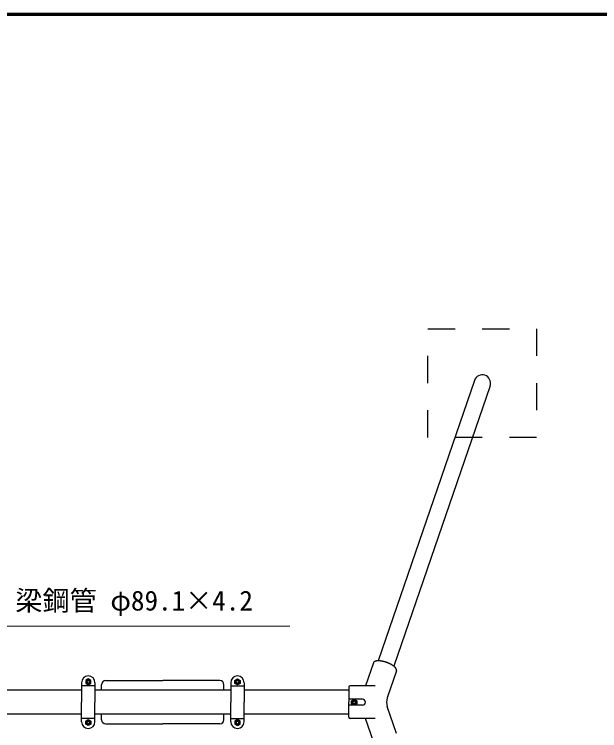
# Model space of a CAD drawing. Units: millimetres at full size, sheet at 1:40; details may follow other scales. Extents: x 600 to 16200, y 600 to 11280.
# Drawn here: x 4042 to 6196, y 8643 to 11280 of the extents above; entities that cross this region are included whole.
import ezdxf
from ezdxf.enums import TextEntityAlignment as Align

# ---------------------------------------------------------------- set-up
doc = ezdxf.new("R2010")
doc.units = ezdxf.units.MM
doc.header["$LTSCALE"] = 40
doc.linetypes.add('USER2', pattern=[5, 2.5, -2.5])
for name, color, linetype, lineweight in [('D-STR-HTXT\u3000旗上げ', 7, 'Continuous', 13), ('D-STR\u3000構造物外形線', 1, 'Continuous', 25), ('D-TTL', 7, 'Continuous', 70)]:
    doc.layers.add(name, color=color, linetype=linetype, lineweight=lineweight)
doc.styles.add('ＭＳ ゴシック', font='')
doc.styles.get('ＭＳ ゴシック').set_extended_font_data('MS Gothic')

msp = doc.modelspace()

# ---------------------------------------------------------------- linework, layer by layer
at = {"layer": 'D-STR-HTXT\u3000旗上げ'}
msp.add_lwpolyline([(3665.4, 8854.51), (3949.12, 9027.08), (5055.96, 9027.08)], dxfattribs=at)
at = {"layer": 'D-STR\u3000構造物外形線', "linetype": 'USER2'}
for p, q in [((5564.07, 10122.6), (5964.07, 10122.6)), ((5564.07, 9722.6), (5564.07, 10122.6)), ((5964.07, 10122.6), (5964.07, 9722.6)), ((5964.07, 9722.6), (5564.07, 9722.6))]:
    msp.add_line(p, q, dxfattribs=at)
at = {"layer": 'D-STR\u3000構造物外形線'}
for p, q in [((5735.45, 9932.41), (5381.49, 8899.9)), ((5792.68, 9912.79), (5438.72, 8880.28)), ((5363.36, 8892.5), (5334.26, 8807.6)), ((5363.56, 8893.01), (5363.36, 8892.5)), ((5363.8, 8893.5), (5363.56, 8893.01)), ((5364.08, 8893.98), (5363.8, 8893.5)), ((5364.41, 8894.44), (5364.08, 8893.98)), ((5364.77, 8894.89), (5364.41, 8894.44)), ((5365.17, 8895.32), (5364.77, 8894.89)), ((5365.62, 8895.74), (5365.17, 8895.32)), ((5366.1, 8896.13), (5365.62, 8895.74)), ((5366.63, 8896.51), (5366.1, 8896.13)), ((5367.19, 8896.87), (5366.63, 8896.51)), ((5367.79, 8897.21), (5367.19, 8896.87)), ((5368.43, 8897.53), (5367.79, 8897.21)), ((5369.11, 8897.83), (5368.43, 8897.53)), ((5369.82, 8898.12), (5369.11, 8897.83)), ((5370.56, 8898.38), (5369.82, 8898.12)), ((5371.35, 8898.62), (5370.56, 8898.38)), ((5372.16, 8898.84), (5371.35, 8898.62)), ((5373.01, 8899.05), (5372.16, 8898.84)), ((5373.9, 8899.23), (5373.01, 8899.05)), ((5374.81, 8899.39), (5373.9, 8899.23)), ((5375.75, 8899.52), (5374.81, 8899.39)), ((5376.73, 8899.64), (5375.75, 8899.52)), ((5377.73, 8899.74), (5376.73, 8899.64)), ((5378.76, 8899.81), (5377.73, 8899.74)), ((5379.82, 8899.86), (5378.76, 8899.81)), ((5380.91, 8899.89), (5379.82, 8899.86)), ((5382.01, 8899.9), (5380.91, 8899.89)), ((5383.15, 8899.89), (5382.01, 8899.9)), ((5384.3, 8899.86), (5383.15, 8899.89)), ((5385.48, 8899.8), (5384.3, 8899.86)), ((5386.67, 8899.72), (5385.48, 8899.8)), ((5387.89, 8899.62), (5386.67, 8899.72)), ((5389.12, 8899.5), (5387.89, 8899.62)), ((5390.37, 8899.36), (5389.12, 8899.5)), ((5391.63, 8899.2), (5390.37, 8899.36)), ((5392.91, 8899.01), (5391.63, 8899.2)), ((5394.2, 8898.81), (5392.91, 8899.01)), ((5395.51, 8898.58), (5394.2, 8898.81)), ((5396.82, 8898.34), (5395.51, 8898.58)), ((5398.14, 8898.07), (5396.82, 8898.34)), ((5399.47, 8897.78), (5398.14, 8898.07)), ((5400.81, 8897.48), (5399.47, 8897.78)), ((5402.15, 8897.15), (5400.81, 8897.48)), ((5403.5, 8896.81), (5402.15, 8897.15)), ((5404.85, 8896.45), (5403.5, 8896.81)), ((5406.2, 8896.07), (5404.85, 8896.45)), ((5407.54, 8895.67), (5406.2, 8896.07)), ((5408.89, 8895.25), (5407.54, 8895.67)), ((5410.23, 8894.82), (5408.89, 8895.25)), ((5411.57, 8894.37), (5410.23, 8894.82)), ((5412.91, 8893.9), (5411.57, 8894.37)), ((5414.24, 8893.42), (5412.91, 8893.9)), ((5415.56, 8892.92), (5414.24, 8893.42)), ((5416.87, 8892.41), (5415.56, 8892.92)), ((5418.16, 8891.88), (5416.87, 8892.41)), ((5419.45, 8891.34), (5418.16, 8891.88)), ((5420.72, 8890.79), (5419.45, 8891.34)), ((5421.98, 8890.22), (5420.72, 8890.79)), ((5423.23, 8889.64), (5421.98, 8890.22)), ((5424.45, 8889.05), (5423.23, 8889.64)), ((5425.66, 8888.45), (5424.45, 8889.05)), ((5426.85, 8887.84), (5425.66, 8888.45)), ((5428.02, 8887.22), (5426.85, 8887.84)), ((5429.16, 8886.59), (5428.02, 8887.22)), ((5448.5, 8863.31), (5414.39, 8763.82)), ((5430.29, 8885.95), (5429.16, 8886.59)), ((5431.38, 8885.3), (5430.29, 8885.95)), ((5432.46, 8884.64), (5431.38, 8885.3)), ((5433.51, 8883.98), (5432.46, 8884.64)), ((5434.53, 8883.32), (5433.51, 8883.98)), ((5435.52, 8882.64), (5434.53, 8883.32)), ((5436.48, 8881.97), (5435.52, 8882.64)), ((5437.41, 8881.29), (5436.48, 8881.97)), ((5438.32, 8880.6), (5437.41, 8881.29)), ((5439.18, 8879.91), (5438.32, 8880.6)), ((5440.02, 8879.23), (5439.18, 8879.91)), ((5440.83, 8878.53), (5440.02, 8879.23)), ((5441.59, 8877.84), (5440.83, 8878.53)), ((5442.33, 8877.15), (5441.59, 8877.84)), ((5443.03, 8876.46), (5442.33, 8877.15)), ((5443.69, 8875.77), (5443.03, 8876.46)), ((5444.31, 8875.09), (5443.69, 8875.77)), ((5444.9, 8874.4), (5444.31, 8875.09)), ((5445.44, 8873.72), (5444.9, 8874.4)), ((5445.95, 8873.05), (5445.44, 8873.72)), ((5446.42, 8872.37), (5445.95, 8873.05)), ((5446.85, 8871.71), (5446.42, 8872.37)), ((5447.24, 8871.05), (5446.85, 8871.71)), ((5447.59, 8870.4), (5447.24, 8871.05)), ((5447.89, 8869.75), (5447.59, 8870.4)), ((5448.16, 8869.11), (5447.89, 8869.75)), ((5448.38, 8868.48), (5448.16, 8869.11)), ((5448.57, 8867.86), (5448.38, 8868.48)), ((5448.5, 8863.31), (5448.66, 8863.83)), ((5448.71, 8867.25), (5448.57, 8867.86)), ((5448.66, 8863.83), (5448.77, 8864.37)), ((5448.8, 8866.65), (5448.71, 8867.25)), ((5448.77, 8864.37), (5448.84, 8864.92)), ((5448.86, 8866.06), (5448.8, 8866.65)), ((5448.84, 8864.92), (5448.87, 8865.49)), ((5448.87, 8865.49), (5448.86, 8866.06)), ((4289.32, 8819.6), (4289.32, 8747.6)), ((4314.07, 8833.55), (4304.62, 8828.08)), ((4304.62, 8828.08), (4304.62, 8817.13)), ((4304.62, 8817.13), (4314.07, 8811.65)), ((4307.39, 8829.35), (4304.92, 8825.08)), ((4304.92, 8825.08), (4304.92, 8820.13)), ((4304.92, 8820.13), (4307.39, 8815.93)), ((4311.59, 8831.83), (4307.39, 8829.35)), ((4307.39, 8815.93), (4311.59, 8813.45)), ((4308.29, 8824.18), (4308.07, 8822.6)), ((4308.07, 8822.6), (4308.29, 8821.03)), ((4308.89, 8825.6), (4308.29, 8824.18)), ((4308.29, 8821.03), (4308.89, 8819.6)), ((4309.87, 8826.88), (4308.89, 8825.6)), ((4308.89, 8819.6), (4309.87, 8818.4)), ((4309.57, 8824.1), (4309.34, 8822.6)), ((4309.34, 8822.6), (4309.57, 8821.18)), ((4310.24, 8825.38), (4309.57, 8824.1)), ((4309.57, 8821.18), (4310.24, 8819.83)), ((4311.07, 8827.78), (4309.87, 8826.88)), ((4309.87, 8818.4), (4311.07, 8817.43)), ((4311.29, 8826.43), (4310.24, 8825.38)), ((4310.24, 8819.83), (4311.29, 8818.78)), ((4312.49, 8828.38), (4311.07, 8827.78)), ((4311.07, 8817.43), (4312.49, 8816.83)), ((4312.64, 8827.1), (4311.29, 8826.43)), ((4311.29, 8818.78), (4312.64, 8818.1)), ((4316.54, 8831.83), (4311.59, 8831.83)), ((4311.59, 8813.45), (4316.54, 8813.45)), ((4314.07, 8828.6), (4312.49, 8828.38)), ((4312.49, 8816.83), (4314.07, 8816.6)), ((4314.07, 8827.33), (4312.64, 8827.1)), ((4312.64, 8818.1), (4314.07, 8817.88)), ((4323.59, 8828.08), (4314.07, 8833.55)), ((4315.64, 8828.38), (4314.07, 8828.6)), ((4315.57, 8827.1), (4314.07, 8827.33)), ((4314.07, 8817.88), (4315.57, 8818.1)), ((4314.07, 8811.65), (4323.59, 8817.13)), ((4314.07, 8816.6), (4315.64, 8816.83)), ((4316.84, 8826.43), (4315.57, 8827.1)), ((4315.57, 8818.1), (4316.84, 8818.78)), ((4317.07, 8827.78), (4315.64, 8828.38)), ((4315.64, 8816.83), (4317.07, 8817.43)), ((4320.82, 8829.35), (4316.54, 8831.83)), ((4316.54, 8813.45), (4320.82, 8815.93)), ((4317.89, 8825.38), (4316.84, 8826.43)), ((4316.84, 8818.78), (4317.89, 8819.83)), ((4318.34, 8826.88), (4317.07, 8827.78)), ((4317.07, 8817.43), (4318.34, 8818.4)), ((4318.57, 8824.1), (4317.89, 8825.38)), ((4317.89, 8819.83), (4318.57, 8821.18)), ((4319.24, 8825.6), (4318.34, 8826.88)), ((4318.34, 8818.4), (4319.24, 8819.6)), ((4318.79, 8822.6), (4318.57, 8824.1)), ((4318.57, 8821.18), (4318.79, 8822.6)), ((4319.84, 8824.18), (4319.24, 8825.6)), ((4319.24, 8819.6), (4319.84, 8821.03)), ((4320.07, 8822.6), (4319.84, 8824.18)), ((4319.84, 8821.03), (4320.07, 8822.6)), ((4323.29, 8825.08), (4320.82, 8829.35)), ((4320.82, 8815.93), (4323.29, 8820.13)), ((4323.29, 8820.13), (4323.29, 8825.08)), ((4323.59, 8817.13), (4323.59, 8828.08)), ((4338.82, 8819.6), (4338.82, 8747.6)), ((4363.32, 8792.6), (4363.32, 8812.1)), ((4378.32, 8827.1), (4588.32, 8827.1)), ((4798.32, 8827.1), (4588.32, 8827.1)), ((4813.32, 8792.6), (4813.32, 8812.1)), ((4838.44, 8819.6), (4838.44, 8747.6)), ((4853.67, 8828.08), (4863.19, 8833.55)), ((4853.67, 8817.13), (4853.67, 8828.08)), ((4863.19, 8811.65), (4853.67, 8817.13)), ((4853.97, 8825.08), (4856.44, 8829.35)), ((4853.97, 8820.13), (4853.97, 8825.08)), ((4856.44, 8815.93), (4853.97, 8820.13)), ((4856.44, 8829.35), (4860.72, 8831.83)), ((4860.72, 8813.45), (4856.44, 8815.93)), ((4857.19, 8822.6), (4857.42, 8824.18)), ((4857.42, 8821.03), (4857.19, 8822.6)), ((4857.42, 8824.18), (4858.02, 8825.6)), ((4858.02, 8819.6), (4857.42, 8821.03)), ((4858.02, 8825.6), (4858.92, 8826.88)), ((4858.92, 8818.4), (4858.02, 8819.6)), ((4858.47, 8822.6), (4858.69, 8824.1)), ((4858.69, 8821.18), (4858.47, 8822.6)), ((4858.69, 8824.1), (4859.37, 8825.38)), ((4859.37, 8819.83), (4858.69, 8821.18)), ((4858.92, 8826.88), (4860.19, 8827.78)), ((4860.19, 8817.43), (4858.92, 8818.4)), ((4859.37, 8825.38), (4860.42, 8826.43)), ((4860.42, 8818.78), (4859.37, 8819.83)), ((4860.19, 8827.78), (4861.62, 8828.38)), ((4861.62, 8816.83), (4860.19, 8817.43)), ((4860.42, 8826.43), (4861.69, 8827.1)), ((4861.69, 8818.1), (4860.42, 8818.78)), ((4860.72, 8831.83), (4865.67, 8831.83)), ((4865.67, 8813.45), (4860.72, 8813.45)), ((4861.62, 8828.38), (4863.19, 8828.6)), ((4863.19, 8816.6), (4861.62, 8816.83)), ((4861.69, 8827.1), (4863.19, 8827.33)), ((4863.19, 8817.88), (4861.69, 8818.1)), ((4863.19, 8833.55), (4872.64, 8828.08)), ((4863.19, 8828.6), (4864.77, 8828.38)), ((4863.19, 8827.33), (4864.62, 8827.1)), ((4864.62, 8818.1), (4863.19, 8817.88)), ((4872.64, 8817.13), (4863.19, 8811.65)), ((4864.77, 8816.83), (4863.19, 8816.6)), ((4864.62, 8827.1), (4865.97, 8826.43)), ((4865.97, 8818.78), (4864.62, 8818.1)), ((4864.77, 8828.38), (4866.19, 8827.78)), ((4866.19, 8817.43), (4864.77, 8816.83)), ((4865.67, 8831.83), (4869.87, 8829.35)), ((4869.87, 8815.93), (4865.67, 8813.45)), ((4865.97, 8826.43), (4867.02, 8825.38)), ((4867.02, 8819.83), (4865.97, 8818.78)), ((4866.19, 8827.78), (4867.39, 8826.88)), ((4867.39, 8818.4), (4866.19, 8817.43)), ((4867.02, 8825.38), (4867.69, 8824.1)), ((4867.69, 8821.18), (4867.02, 8819.83)), ((4867.39, 8826.88), (4868.37, 8825.6)), ((4868.37, 8819.6), (4867.39, 8818.4)), ((4867.69, 8824.1), (4867.92, 8822.6)), ((4867.92, 8822.6), (4867.69, 8821.18)), ((4868.37, 8825.6), (4868.97, 8824.18)), ((4868.97, 8821.03), (4868.37, 8819.6)), ((4868.97, 8824.18), (4869.19, 8822.6)), ((4869.19, 8822.6), (4868.97, 8821.03)), ((4869.87, 8829.35), (4872.34, 8825.08)), ((4872.34, 8820.13), (4869.87, 8815.93)), ((4872.34, 8825.08), (4872.34, 8820.13)), ((4872.64, 8828.08), (4872.64, 8817.13)), ((4887.94, 8819.6), (4887.94, 8747.6)), ((4289.32, 8792.15), (3738.82, 8792.15)), ((4338.82, 8807.6), (4289.32, 8807.6)), ((4838.44, 8792.15), (4338.82, 8792.15)), ((4838.44, 8807.6), (4887.94, 8807.6)), ((5272.94, 8792.15), (4887.94, 8792.15)), ((5272.94, 8802.6), (5272.94, 8747.6)), ((5370.09, 8807.6), (5277.94, 8807.6)), ((5323.19, 8758.6), (5272.94, 8758.6)), ((5283.49, 8753.08), (5292.94, 8758.55)), ((5286.27, 8754.28), (5290.47, 8756.75)), ((5290.47, 8756.75), (5295.42, 8756.75)), ((5292.94, 8758.55), (5302.47, 8753.08)), ((5295.42, 8756.75), (5299.69, 8754.28)), ((4289.32, 8675.6), (4289.32, 8747.6)), ((4338.82, 8675.6), (4338.82, 8747.6)), ((4838.44, 8675.6), (4838.44, 8747.6)), ((4887.94, 8675.6), (4887.94, 8747.6)), ((5272.94, 8692.6), (5272.94, 8747.6)), ((5323.19, 8736.6), (5272.94, 8736.6)), ((5283.49, 8742.13), (5283.49, 8753.08)), ((5292.94, 8736.65), (5283.49, 8742.13)), ((5283.79, 8750.08), (5286.27, 8754.28)), ((5283.79, 8745.13), (5283.79, 8750.08)), ((5286.27, 8740.85), (5283.79, 8745.13)), ((5290.47, 8738.38), (5286.27, 8740.85)), ((5286.94, 8747.6), (5287.17, 8749.18)), ((5287.17, 8746.03), (5286.94, 8747.6)), ((5287.17, 8749.18), (5287.77, 8750.6)), ((5287.77, 8744.6), (5287.17, 8746.03)), ((5287.77, 8750.6), (5288.74, 8751.8)), ((5288.74, 8743.33), (5287.77, 8744.6)), ((5288.22, 8747.6), (5288.44, 8749.03)), ((5288.44, 8746.1), (5288.22, 8747.6)), ((5288.44, 8749.03), (5289.12, 8750.38)), ((5289.12, 8744.83), (5288.44, 8746.1)), ((5288.74, 8751.8), (5289.94, 8752.78)), ((5289.94, 8742.43), (5288.74, 8743.33)), ((5289.12, 8750.38), (5290.17, 8751.43)), ((5290.17, 8743.78), (5289.12, 8744.83)), ((5289.94, 8752.78), (5291.37, 8753.38)), ((5291.37, 8741.83), (5289.94, 8742.43)), ((5290.17, 8751.43), (5291.52, 8752.1)), ((5291.52, 8743.1), (5290.17, 8743.78)), ((5295.42, 8738.38), (5290.47, 8738.38)), ((5291.37, 8753.38), (5292.94, 8753.6)), ((5292.94, 8741.6), (5291.37, 8741.83)), ((5291.52, 8752.1), (5292.94, 8752.33)), ((5292.94, 8742.88), (5291.52, 8743.1)), ((5292.94, 8753.6), (5294.52, 8753.38)), ((5292.94, 8752.33), (5294.44, 8752.1)), ((5294.44, 8743.1), (5292.94, 8742.88)), ((5302.47, 8742.13), (5292.94, 8736.65)), ((5294.52, 8741.83), (5292.94, 8741.6)), ((5294.44, 8752.1), (5295.72, 8751.43)), ((5295.72, 8743.78), (5294.44, 8743.1)), ((5294.52, 8753.38), (5295.94, 8752.78)), ((5295.94, 8742.43), (5294.52, 8741.83)), ((5299.69, 8740.85), (5295.42, 8738.38)), ((5295.72, 8751.43), (5296.77, 8750.38)), ((5296.77, 8744.83), (5295.72, 8743.78)), ((5295.94, 8752.78), (5297.22, 8751.8)), ((5297.22, 8743.33), (5295.94, 8742.43)), ((5296.77, 8750.38), (5297.44, 8749.03)), ((5297.44, 8746.1), (5296.77, 8744.83)), ((5297.22, 8751.8), (5298.12, 8750.6)), ((5298.12, 8744.6), (5297.22, 8743.33)), ((5297.44, 8749.03), (5297.67, 8747.6)), ((5297.67, 8747.6), (5297.44, 8746.1)), ((5298.12, 8750.6), (5298.72, 8749.18)), ((5298.72, 8746.03), (5298.12, 8744.6)), ((5298.72, 8749.18), (5298.94, 8747.6)), ((5298.94, 8747.6), (5298.72, 8746.03)), ((5299.69, 8754.28), (5302.17, 8750.08)), ((5302.17, 8745.13), (5299.69, 8740.85)), ((5302.17, 8750.08), (5302.17, 8745.13)), ((5302.47, 8753.08), (5302.47, 8742.13)), ((5448.5, 8631.89), (5414.39, 8731.39)), ((4289.32, 8703.05), (3738.82, 8703.05)), ((4838.44, 8703.05), (4338.82, 8703.05)), ((4363.32, 8683.1), (4363.32, 8702.6)), ((4813.32, 8683.1), (4813.32, 8702.6)), ((5272.94, 8703.05), (4887.94, 8703.05)), ((4338.82, 8687.6), (4289.32, 8687.6)), ((4304.62, 8678.08), (4314.07, 8683.55)), ((4304.62, 8667.13), (4304.62, 8678.08)), ((4304.92, 8675.08), (4307.39, 8679.28)), ((4307.39, 8679.28), (4311.59, 8681.75)), ((4308.89, 8675.6), (4309.87, 8676.8)), ((4309.87, 8676.8), (4311.07, 8677.78)), ((4310.24, 8675.38), (4311.29, 8676.43)), ((4311.07, 8677.78), (4312.49, 8678.38)), ((4311.29, 8676.43), (4312.64, 8677.1)), ((4311.59, 8681.75), (4316.54, 8681.75)), ((4312.49, 8678.38), (4314.07, 8678.6)), ((4312.64, 8677.1), (4314.07, 8677.33)), ((4314.07, 8683.55), (4323.59, 8678.08)), ((4314.07, 8678.6), (4315.64, 8678.38)), ((4314.07, 8677.33), (4315.57, 8677.1)), ((4315.57, 8677.1), (4316.84, 8676.43)), ((4315.64, 8678.38), (4317.07, 8677.78)), ((4316.54, 8681.75), (4320.82, 8679.28)), ((4316.84, 8676.43), (4317.89, 8675.38)), ((4317.07, 8677.78), (4318.34, 8676.8)), ((4318.34, 8676.8), (4319.24, 8675.6)), ((4320.82, 8679.28), (4323.29, 8675.08)), ((4323.59, 8678.08), (4323.59, 8667.13)), ((4838.44, 8687.6), (4887.94, 8687.6)), ((4863.19, 8683.55), (4853.67, 8678.08)), ((4853.67, 8678.08), (4853.67, 8667.13)), ((4856.44, 8679.28), (4853.97, 8675.08)), ((4860.72, 8681.75), (4856.44, 8679.28)), ((4858.92, 8676.8), (4858.02, 8675.6)), ((4860.19, 8677.78), (4858.92, 8676.8)), ((4860.42, 8676.43), (4859.37, 8675.38)), ((4861.62, 8678.38), (4860.19, 8677.78)), ((4861.69, 8677.1), (4860.42, 8676.43)), ((4865.67, 8681.75), (4860.72, 8681.75)), ((4863.19, 8678.6), (4861.62, 8678.38)), ((4863.19, 8677.33), (4861.69, 8677.1)), ((4872.64, 8678.08), (4863.19, 8683.55)), ((4864.77, 8678.38), (4863.19, 8678.6)), ((4864.62, 8677.1), (4863.19, 8677.33)), ((4865.97, 8676.43), (4864.62, 8677.1)), ((4866.19, 8677.78), (4864.77, 8678.38)), ((4869.87, 8679.28), (4865.67, 8681.75)), ((4867.02, 8675.38), (4865.97, 8676.43)), ((4867.39, 8676.8), (4866.19, 8677.78)), ((4868.37, 8675.6), (4867.39, 8676.8)), ((4872.34, 8675.08), (4869.87, 8679.28)), ((4872.64, 8667.13), (4872.64, 8678.08)), ((5370.09, 8687.6), (5277.94, 8687.6)), ((5363.36, 8602.71), (5334.26, 8687.6)), ((4314.07, 8661.65), (4304.62, 8667.13)), ((4304.92, 8670.13), (4304.92, 8675.08)), ((4307.39, 8665.85), (4304.92, 8670.13)), ((4311.59, 8663.38), (4307.39, 8665.85)), ((4308.07, 8672.6), (4308.29, 8674.18)), ((4308.29, 8671.03), (4308.07, 8672.6)), ((4308.29, 8674.18), (4308.89, 8675.6)), ((4308.89, 8669.6), (4308.29, 8671.03)), ((4309.87, 8668.33), (4308.89, 8669.6)), ((4309.34, 8672.6), (4309.57, 8674.03)), ((4309.57, 8671.1), (4309.34, 8672.6)), ((4309.57, 8674.03), (4310.24, 8675.38)), ((4310.24, 8669.83), (4309.57, 8671.1)), ((4311.07, 8667.43), (4309.87, 8668.33)), ((4311.29, 8668.78), (4310.24, 8669.83)), ((4312.49, 8666.83), (4311.07, 8667.43)), ((4312.64, 8668.1), (4311.29, 8668.78)), ((4316.54, 8663.38), (4311.59, 8663.38)), ((4314.07, 8666.6), (4312.49, 8666.83)), ((4314.07, 8667.88), (4312.64, 8668.1)), ((4315.57, 8668.1), (4314.07, 8667.88)), ((4323.59, 8667.13), (4314.07, 8661.65)), ((4315.64, 8666.83), (4314.07, 8666.6)), ((4316.84, 8668.78), (4315.57, 8668.1)), ((4317.07, 8667.43), (4315.64, 8666.83)), ((4320.82, 8665.85), (4316.54, 8663.38)), ((4317.89, 8669.83), (4316.84, 8668.78)), ((4318.34, 8668.33), (4317.07, 8667.43)), ((4317.89, 8675.38), (4318.57, 8674.03)), ((4318.57, 8671.1), (4317.89, 8669.83)), ((4319.24, 8669.6), (4318.34, 8668.33)), ((4318.57, 8674.03), (4318.79, 8672.6)), ((4318.79, 8672.6), (4318.57, 8671.1)), ((4319.24, 8675.6), (4319.84, 8674.18)), ((4319.84, 8671.03), (4319.24, 8669.6)), ((4319.84, 8674.18), (4320.07, 8672.6)), ((4320.07, 8672.6), (4319.84, 8671.03)), ((4323.29, 8670.13), (4320.82, 8665.85)), ((4323.29, 8675.08), (4323.29, 8670.13)), ((4378.32, 8668.1), (4588.32, 8668.1)), ((4798.32, 8668.1), (4588.32, 8668.1)), ((4853.67, 8667.13), (4863.19, 8661.65)), ((4853.97, 8675.08), (4853.97, 8670.13)), ((4853.97, 8670.13), (4856.44, 8665.85)), ((4856.44, 8665.85), (4860.72, 8663.38)), ((4857.42, 8674.18), (4857.19, 8672.6)), ((4857.19, 8672.6), (4857.42, 8671.03)), ((4858.02, 8675.6), (4857.42, 8674.18)), ((4857.42, 8671.03), (4858.02, 8669.6)), ((4858.02, 8669.6), (4858.92, 8668.33)), ((4858.69, 8674.03), (4858.47, 8672.6)), ((4858.47, 8672.6), (4858.69, 8671.1)), ((4859.37, 8675.38), (4858.69, 8674.03)), ((4858.69, 8671.1), (4859.37, 8669.83)), ((4858.92, 8668.33), (4860.19, 8667.43)), ((4859.37, 8669.83), (4860.42, 8668.78)), ((4860.19, 8667.43), (4861.62, 8666.83)), ((4860.42, 8668.78), (4861.69, 8668.1)), ((4860.72, 8663.38), (4865.67, 8663.38)), ((4861.62, 8666.83), (4863.19, 8666.6)), ((4861.69, 8668.1), (4863.19, 8667.88)), ((4863.19, 8667.88), (4864.62, 8668.1)), ((4863.19, 8661.65), (4872.64, 8667.13)), ((4863.19, 8666.6), (4864.77, 8666.83)), ((4864.62, 8668.1), (4865.97, 8668.78)), ((4864.77, 8666.83), (4866.19, 8667.43)), ((4865.67, 8663.38), (4869.87, 8665.85)), ((4865.97, 8668.78), (4867.02, 8669.83)), ((4866.19, 8667.43), (4867.39, 8668.33)), ((4867.69, 8674.03), (4867.02, 8675.38)), ((4867.02, 8669.83), (4867.69, 8671.1)), ((4867.39, 8668.33), (4868.37, 8669.6)), ((4867.92, 8672.6), (4867.69, 8674.03)), ((4867.69, 8671.1), (4867.92, 8672.6)), ((4868.97, 8674.18), (4868.37, 8675.6)), ((4868.37, 8669.6), (4868.97, 8671.03)), ((4869.19, 8672.6), (4868.97, 8674.18)), ((4868.97, 8671.03), (4869.19, 8672.6)), ((4869.87, 8665.85), (4872.34, 8670.13)), ((4872.34, 8670.13), (4872.34, 8675.08))]:
    msp.add_line(p, q, dxfattribs=at)
for centre, radius, start, end in [((5764.07, 9922.6), 30.25, 341.07756, 161.07756), ((4314.07, 8819.6), 24.75, 0, 180), ((4863.19, 8819.6), 24.75, 0, 180), ((4378.32, 8812.1), 15, 90, 180), ((4798.32, 8812.1), 15, 0, 90), ((5277.94, 8802.6), 5, 90, 180), ((5323.19, 8747.6), 11, 270, 90), ((5461.69, 8747.6), 50, 161.07756, 198.92244), ((4378.32, 8683.1), 15, 180, 270), ((4798.32, 8683.1), 15, 270, 0), ((5277.94, 8692.6), 5, 180, 270), ((4314.07, 8675.6), 24.75, 180, 0), ((4863.19, 8675.6), 24.75, 180, 0)]:
    msp.add_arc(centre, radius, start, end, dxfattribs=at)
at = {"layer": 'D-TTL'}
msp.add_lwpolyline([(600, 600), (600, 11280), (16200, 11280), (16200, 600)], close=True, dxfattribs=at)

# ---------------------------------------------------------------- texts
at = {"layer": 'D-STR-HTXT\u3000旗上げ', "style": 'ＭＳ ゴシック'}
msp.add_text('梁鋼管 φ89.1×4.2', height=73.31, dxfattribs=at).set_placement((4045.67, 9063.05), align=Align.BOTTOM_LEFT)

doc.saveas('drawing.dxf')
